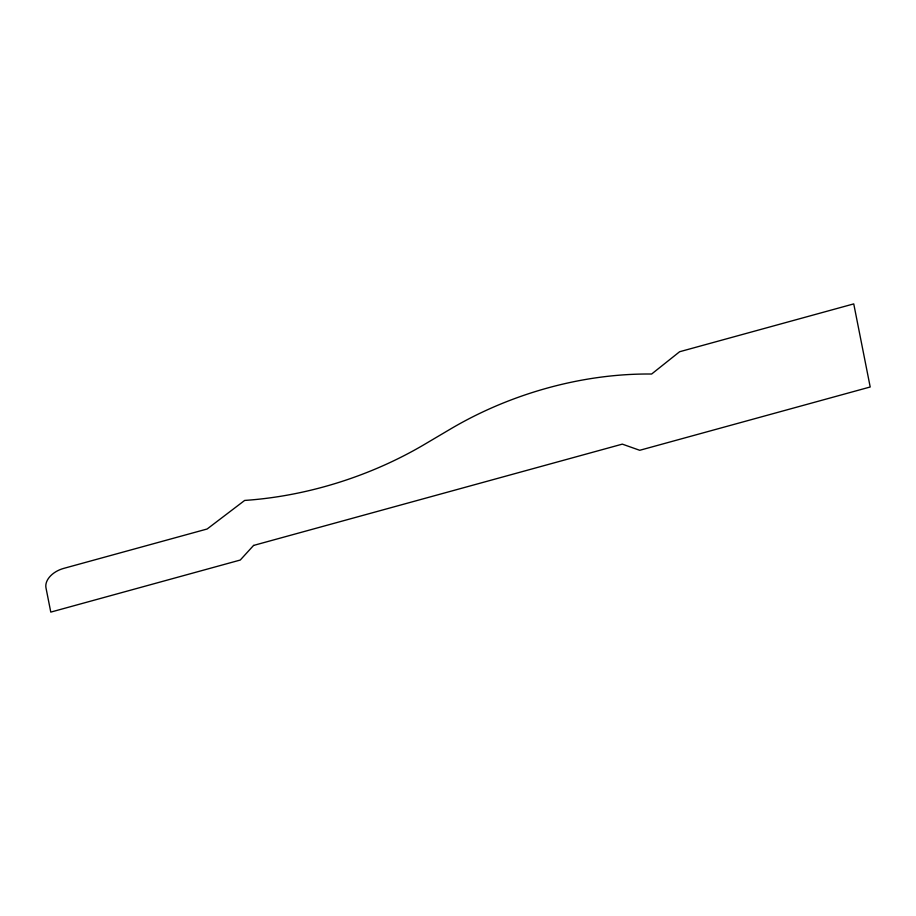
<?xml version="1.0" encoding="UTF-8"?>
<svg xmlns="http://www.w3.org/2000/svg" width="916" height="916" viewBox="0 0 916 916"><rect width="100%" height="100%" fill="white"/><g stroke="black" fill="none" stroke-linecap="round" stroke-linejoin="round"><path stroke-width="1.37" d="M253.583 545.432L240.267 560.042L50.781 612.106L45.983 587.866A21.286 14.049 -18.6 0 1 63.731 568.389L207.131 529.001L244.664 500.434A278.956 184.116 -18.6 0 0 424.818 444.203L450.477 429.031A268.961 177.509 -18.6 0 1 651.631 374.026L679.626 351.733L853.746 303.894L870.2 386.987L639.734 450.294L622.319 444.134L253.583 545.432"/></g></svg>
